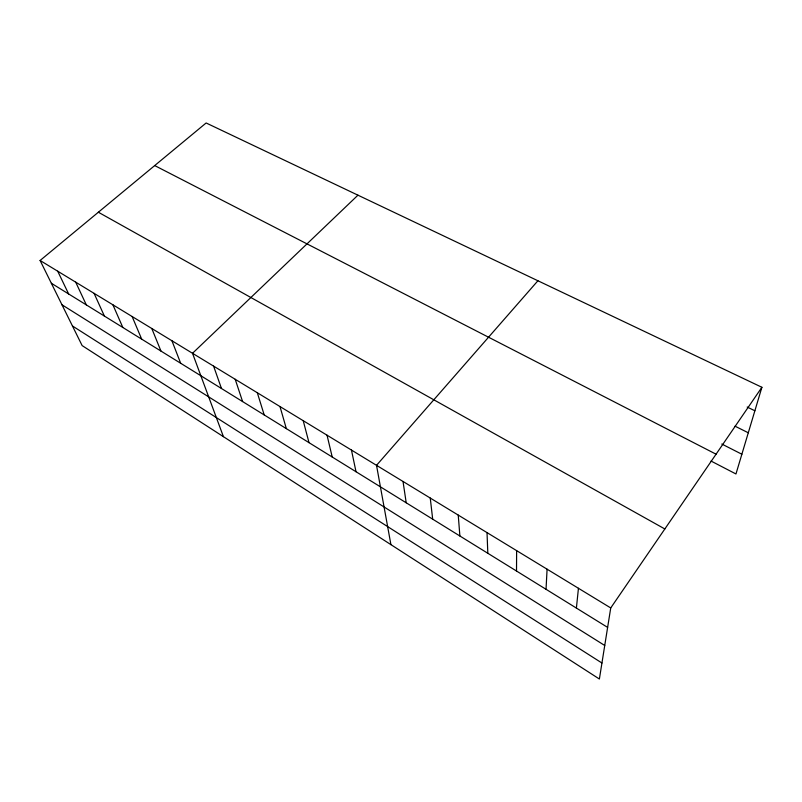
<?xml version="1.0" encoding="UTF-8"?>
<svg xmlns="http://www.w3.org/2000/svg" width="802" height="802" viewBox="0 0 802 802"><rect width="100%" height="100%" fill="white"/><g stroke="black" fill="none" stroke-linecap="round" stroke-linejoin="round"><path stroke-width="1.2" d="M516.518 571.034L516.628 550.643M546.032 589.29L547.084 569.189M576.397 608.076L578.442 588.277M761.9 387.286L610.733 607.946L599.385 679.023L82.135 345.592L40.1 260.48L206.134 122.977L761.9 387.286L735.965 473.972L711.033 461.05M537.911 280.76L376.519 465.33L390.915 544.638M357.953 195.177L192.52 353.291L223.427 436.669M747.193 407.035L754.872 410.774M735.033 426.183L748.286 432.779M721.8 444.027L741.87 454.233M154.706 165.573L716.066 454.193M98.355 212.229L664.838 528.969M40.1 260.48L610.733 607.946M51.348 283.256L607.625 627.395M61.985 304.79L604.738 645.49M72.441 325.963L601.941 663.013M57.704 271.196L68.651 293.963M75.699 282.154L86.325 304.89M94.085 293.352L104.38 316.058M112.892 304.8L122.826 327.477M132.119 316.509L141.683 339.136M151.789 328.489L160.961 351.065M171.919 340.75L180.671 363.266M213.603 366.133L221.472 388.499M235.197 379.276L242.585 401.561M257.322 392.749L264.199 414.935M279.988 406.554L286.334 428.629M303.216 420.699L309.001 442.644M327.036 435.195L332.218 457.02M351.456 450.072L356.018 471.736M403.025 481.471L406.213 502.794M430.253 498.052L432.689 519.175M458.243 515.095L459.877 535.987M487.025 532.618L487.817 553.27"/></g></svg>
